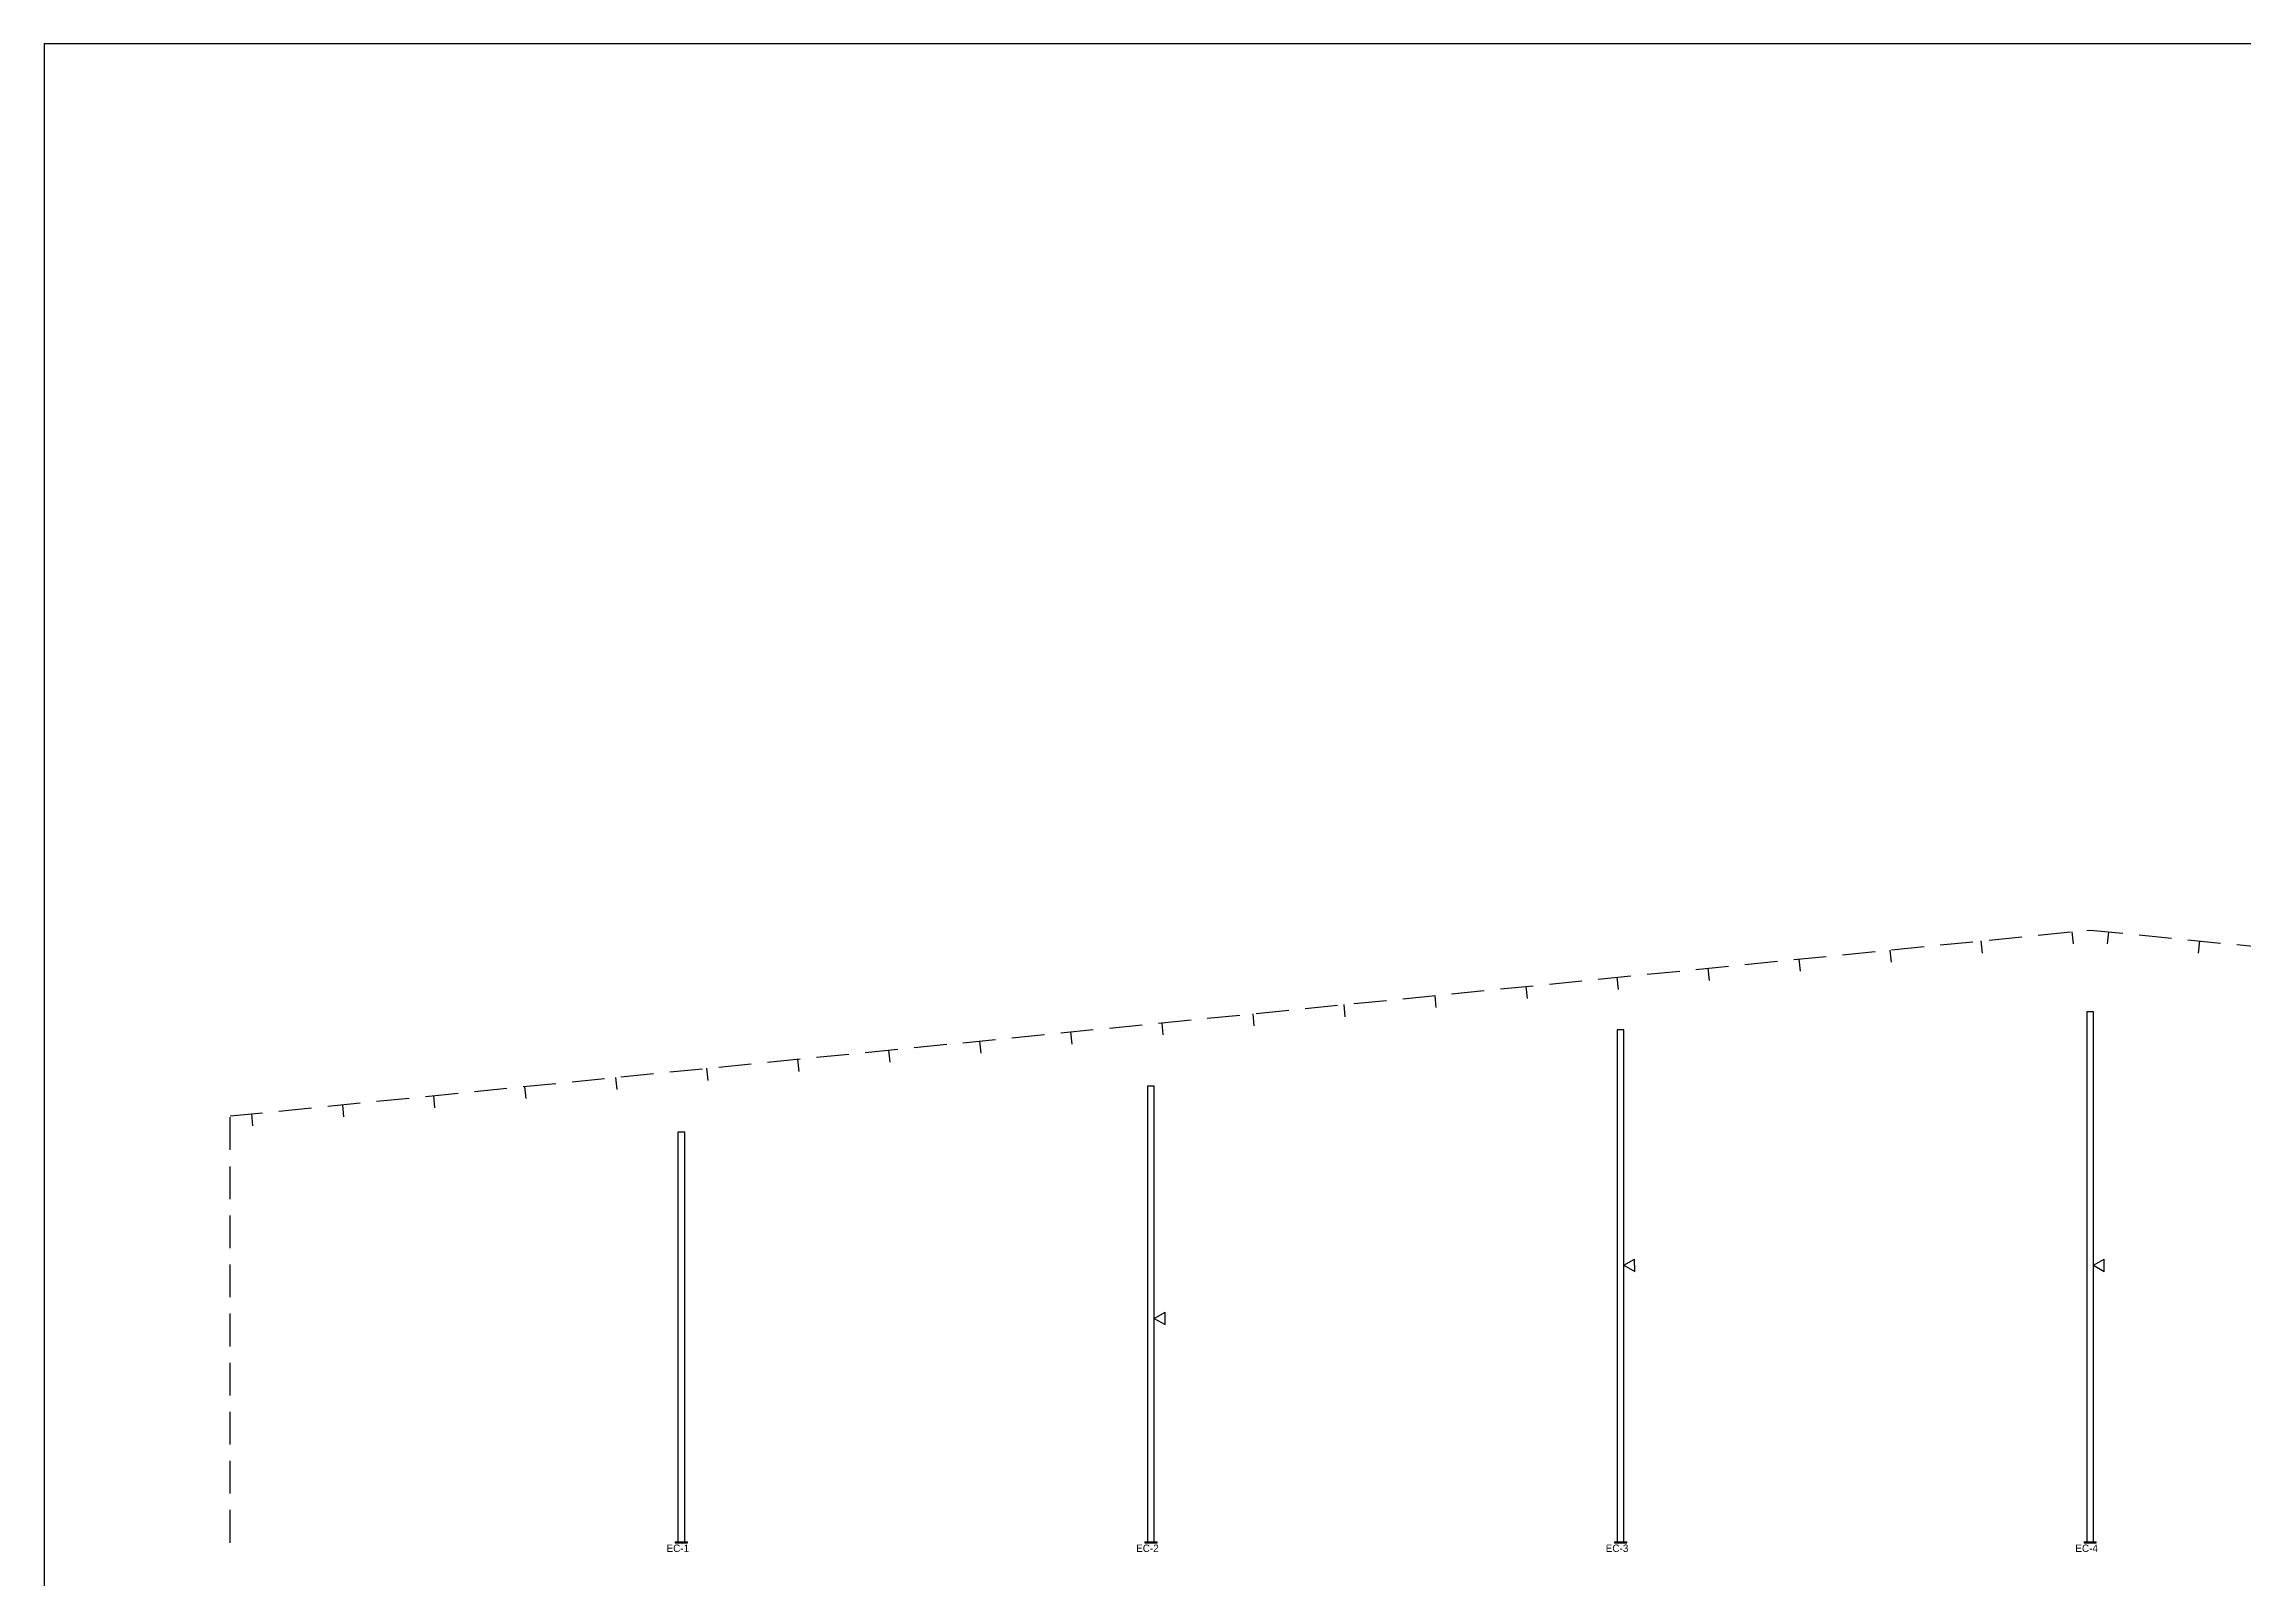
# Model space of a CAD drawing. Extents: x -3050 to 64050, y -14743 to 35639.
# Drawn here: x -3050 to 33022, y 10475 to 35639 of the extents above; entities that cross this region are included whole.
import ezdxf

# ---------------------------------------------------------------- set-up
doc = ezdxf.new("R2010")
doc.units = 0
doc.linetypes.add('CONTIN', pattern=[0])
doc.linetypes.add('DASHED', pattern=[805.2, 536.8, -268.4])
doc.layers.get('0').update_dxf_attribs({"linetype": 'CONTIN'})
for name, color, linetype in [('1', 7, 'CONTIN'), ('16', 7, 'CONTIN'), ('3', 7, 'CONTIN'), ('5', 5, 'DASHED'), ('8', 5, 'DASHED'), ('9', 7, 'CONTIN')]:
    doc.layers.add(name, color=color, linetype=linetype)

msp = doc.modelspace()

# ---------------------------------------------------------------- linework, layer by layer
for p, q in [((64050.004, 35638.801), (-3050, 35638.801)), ((-3050, 35638.801), (-3050, -14686.198))]:
    msp.add_line(p, q)
at = {"layer": '1'}
for p, q in [((30500.002, 19765.4), (30445, 19765.4)), ((30445, 19765.4), (30445, 11071.001)), ((30555.002, 19765.4), (30500.002, 19765.4)), ((30555.002, 11071.001), (30555.002, 19765.4)), ((22800, 19465.701), (22745, 19465.701)), ((22745, 19465.701), (22745, 11071.001)), ((22855, 19465.701), (22800, 19465.701)), ((22855, 11071.001), (22855, 19465.701)), ((15100.001, 18544.701), (15045.001, 18544.701)), ((15045.001, 18544.701), (15045.001, 11071.001)), ((15155, 18544.701), (15100.001, 18544.701)), ((15155, 11071.001), (15155, 18544.701)), ((7400, 17787), (7345, 17787)), ((7345, 17787), (7345, 11071.001)), ((7455, 17787), (7400, 17787)), ((7455, 11071.001), (7455, 17787)), ((7345, 11071.001), (7455, 11071.001)), ((15045.001, 11071.001), (15155, 11071.001)), ((22745, 11071.001), (22855, 11071.001)), ((30445, 11071.001), (30555.002, 11071.001))]:
    msp.add_line(p, q, dxfattribs=at)
at = {"layer": '3'}
for p, q in [((22855, 15605.001), (23030.906, 15706.725)), ((22855, 15605.001), (23031.018, 15503.472)), ((23031.018, 15503.472), (23030.906, 15706.725)), ((30555.002, 15605.001), (30730.908, 15706.725)), ((30555.002, 15605.001), (30731.02, 15503.472)), ((30731.02, 15503.472), (30730.908, 15706.725)), ((15155, 14735.001), (15330.906, 14836.726)), ((15331.018, 14633.471), (15330.906, 14836.726)), ((15155, 14735.001), (15331.018, 14633.471))]:
    msp.add_line(p, q, dxfattribs=at)
at = {"layer": '5'}
for p, q in [((28708.91, 20925.891), (28728.811, 20726.885)), ((30201.467, 21075.146), (30221.367, 20876.141)), ((30798.514, 21075.15), (30778.613, 20876.143)), ((32291.066, 20925.895), (32271.168, 20726.887)), ((25723.801, 20627.381), (25743.701, 20428.375)), ((27216.357, 20776.637), (27236.256, 20577.631)), ((22738.689, 20328.871), (22758.59, 20129.863)), ((24231.244, 20478.127), (24251.146, 20279.119)), ((18261.021, 19881.102), (18280.922, 19682.096)), ((19753.576, 20030.359), (19773.479, 19831.35)), ((21246.135, 20179.615), (21266.035, 19980.607)), ((15275.911, 19582.592), (15295.812, 19383.586)), ((16768.467, 19731.848), (16788.367, 19532.842)), ((10798.242, 19134.826), (10818.144, 18935.818)), ((12290.799, 19284.082), (12310.699, 19085.074)), ((13783.355, 19433.338), (13803.257, 19234.33)), ((7813.132, 18836.314), (7833.033, 18637.307)), ((9305.687, 18985.57), (9325.588, 18786.562)), ((4828.021, 18537.803), (4847.921, 18338.797)), ((6320.576, 18687.057), (6340.477, 18488.051)), ((350.353, 18090.037), (370.253, 17891.029)), ((1842.908, 18239.293), (1862.809, 18040.285)), ((3335.464, 18388.547), (3355.365, 18189.541))]:
    msp.add_line(p, q, dxfattribs=at)
at = {"layer": '8'}
for p, q in [((0, 18055), (30500.002, 21105.002)), ((30500.002, 21105.002), (61000.004, 18055)), ((0, 11055.001), (0, 18055))]:
    msp.add_line(p, q, dxfattribs=at)
at = {"layer": '9'}
for p, q in [((7300, 11071.001), (7500, 11071.001)), ((7300, 11071.001), (7300, 11055.001)), ((7300, 11055.001), (7500, 11055.001)), ((7350, 11051.001), (7350, 11075.001)), ((7450, 11051.001), (7450, 11075.001)), ((7500, 11055.001), (7500, 11071.001)), ((15000, 11071.001), (15200.001, 11071.001)), ((15000, 11071.001), (15000, 11055.001)), ((15000, 11055.001), (15200.001, 11055.001)), ((15050.001, 11051.001), (15050.001, 11075.001)), ((15150.001, 11051.001), (15150.001, 11075.001)), ((15200.001, 11055.001), (15200.001, 11071.001)), ((22700, 11071.001), (22900, 11071.001)), ((22700, 11071.001), (22700, 11055.001)), ((22700, 11055.001), (22900, 11055.001)), ((22750, 11051.001), (22750, 11075.001)), ((22850, 11051.001), (22850, 11075.001)), ((22900, 11055.001), (22900, 11071.001)), ((30400.002, 11071.001), (30600.002, 11071.001)), ((30400.002, 11071.001), (30400.002, 11055.001)), ((30400.002, 11055.001), (30600.002, 11055.001)), ((30450.002, 11051.001), (30450.002, 11075.001)), ((30550.002, 11051.001), (30550.002, 11075.001)), ((30600.002, 11055.001), (30600.002, 11071.001))]:
    msp.add_line(p, q, dxfattribs=at)

# ---------------------------------------------------------------- texts
at = {"layer": '16'}
for s, p in [('EC-1', (7156.16, 10902.601)), ('EC-2', (14856.161, 10902.601)), ('EC-3', (22556.16, 10902.601)), ('EC-4', (30256.162, 10902.601))]:
    msp.add_text(s, height=121.92, dxfattribs=at).set_placement(p)

doc.saveas('drawing.dxf')
